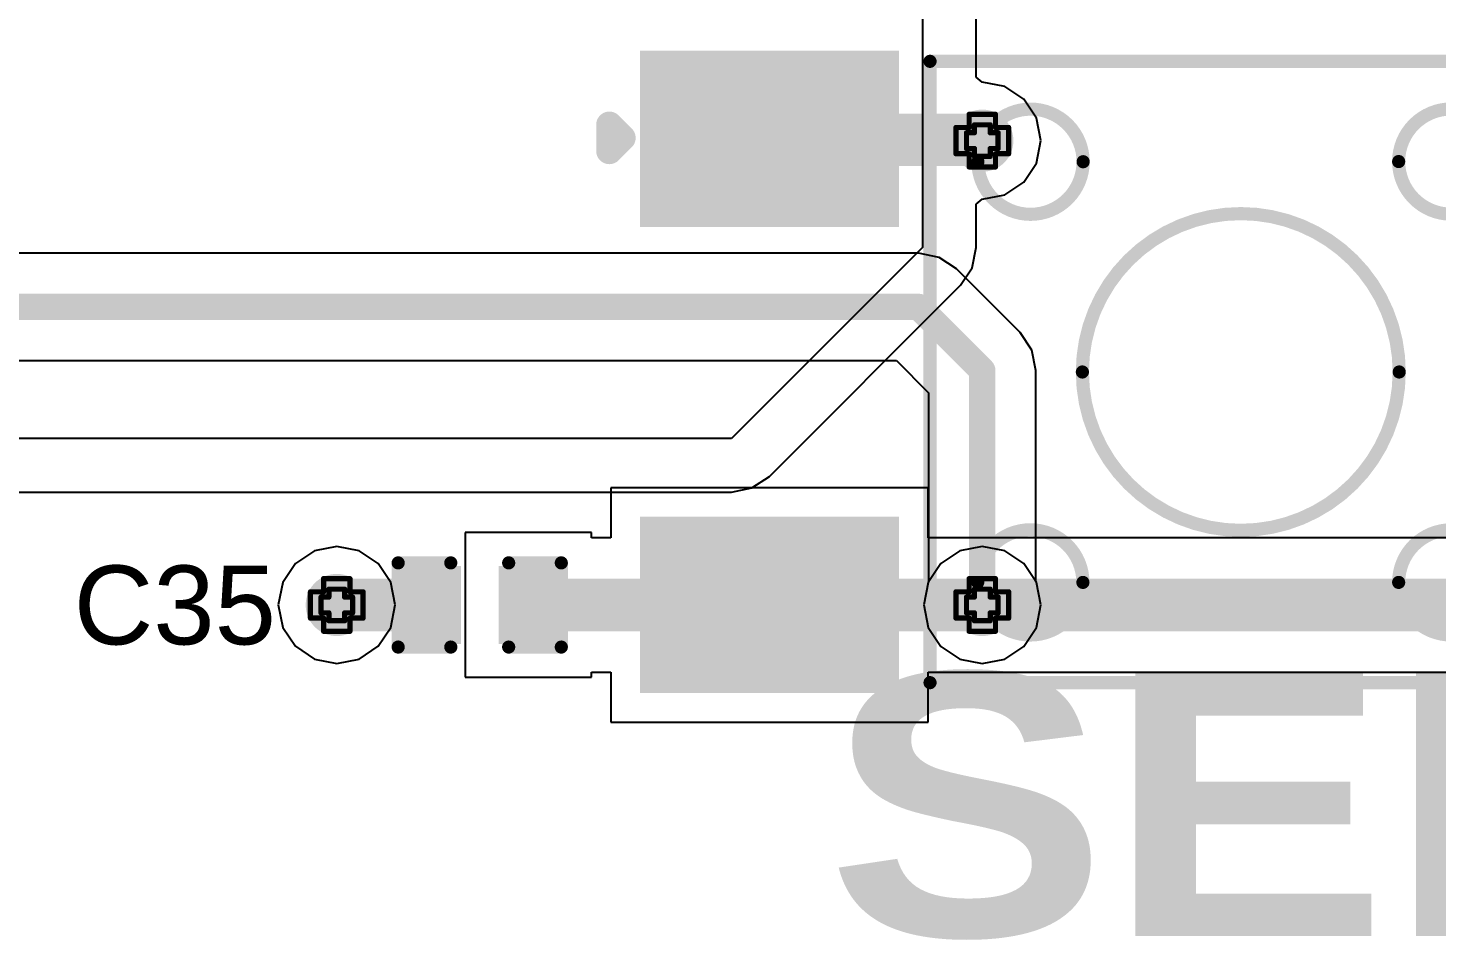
# Model space of a CAD drawing. Header units: inches. Extents: x 0 to 198, y 0 to 199.
# Drawn here: x 5.313 to 5.848, y 0.989 to 1.336 of the extents above; entities that cross this region are included whole.
import ezdxf

# ---------------------------------------------------------------- set-up
doc = ezdxf.new("R2010")
doc.units = ezdxf.units.IN
doc.header["$MEASUREMENT"] = 0
for name, color, linetype in [('Bottom Layer', 5, 'Continuous'), ('Drill Drawing', 1, 'Continuous'), ('Layer 1', 16, 'Continuous'), ('Layer 2', 76, 'Continuous'), ('Top Layer', 1, 'Continuous'), ('Top Overlay', 2, 'Continuous'), ('Top Paste', 8, 'Continuous'), ('Top Solder', 216, 'Continuous'), ('Via Holes', 16, 'Continuous')]:
    doc.layers.add(name, color=color, linetype=linetype)
doc.styles.add('Arial', font='', dxfattribs={"height": 0.2})
doc.styles.add('Arial Black_Bold', font='', dxfattribs={"height": 0.2})
doc.styles.get('Arial').set_extended_font_data('Arial')
doc.styles.get('Arial Black_Bold').set_extended_font_data('Arial Black', bold=True)

# ---------------------------------------------------------------- blocks, each defined once
blk = doc.blocks.new('TS_1002S_12026C_20')
at = {"layer": 'Top Layer'}
for points in [[(-0.2244055, 0.1181116), (-0.1338545, 0.1181116), (-0.1338545, 0.0590566), (-0.2244055, 0.0590566)], [(0.1338545, 0.1181016), (0.2244055, 0.1181016), (0.2244055, 0.0590466), (0.1338545, 0.0590466)], [(-0.2244055, -0.0590584), (-0.1338545, -0.0590584), (-0.1338545, -0.1181134), (-0.2244055, -0.1181134)], [(0.1338545, -0.0590584), (0.2244055, -0.0590584), (0.2244055, -0.1181134), (0.1338545, -0.1181134)]]:
    blk.add_hatch(color=1, dxfattribs=at).paths.add_polyline_path(points)
at = {"layer": 'Top Paste'}
for points in [[(-0.2244055, 0.1181116), (-0.1338545, 0.1181116), (-0.1338545, 0.0590566), (-0.2244055, 0.0590566)], [(0.1338545, 0.1181016), (0.2244055, 0.1181016), (0.2244055, 0.0590466), (0.1338545, 0.0590466)], [(-0.2244055, -0.0590584), (-0.1338545, -0.0590584), (-0.1338545, -0.1181134), (-0.2244055, -0.1181134)], [(0.1338545, -0.0590584), (0.2244055, -0.0590584), (0.2244055, -0.1181134), (0.1338545, -0.1181134)]]:
    blk.add_hatch(color=8, dxfattribs=at).paths.add_polyline_path(points)
at = {"layer": 'Top Solder'}
for points in [[(-0.2284055, 0.1221116), (-0.1298545, 0.1221116), (-0.1298545, 0.0550566), (-0.2284055, 0.0550566)], [(0.1298545, 0.1221016), (0.2284055, 0.1221016), (0.2284055, 0.0550466), (0.1298545, 0.0550466)], [(-0.2284055, -0.0550584), (-0.1298545, -0.0550584), (-0.1298545, -0.1221134), (-0.2284055, -0.1221134)], [(0.1298545, -0.0550584), (0.2284055, -0.0550584), (0.2284055, -0.1221134), (0.1298545, -0.1221134)]]:
    blk.add_hatch(color=216, dxfattribs=at).paths.add_polyline_path(points)
at = {"layer": 'Top Overlay'}
for points in [[(-0.11811, -0.1181159, 0.005, 0.005, 0), (-0.11811, 0.1181041, 0.005, 0.005, 0)], [(-0.11811, 0.1181041, 0.005, 0.005, 0), (0.11811, 0.1181041, 0.005, 0.005, 0)], [(0.11811, -0.1181159, 0.005, 0.005, 0), (0.11811, 0.1181041, 0.005, 0.005, 0)], [(-0.24, 0.0840001, 0.01, 0.01, 0), (-0.24, 0.0940001, 0.01, 0.01, 0)], [(-0.24, 0.0940001, 0.01, 0.01, 0), (-0.235, 0.0890001, 0.01, 0.01, 0)], [(-0.24, 0.0840001, 0.01, 0.01, 0), (-0.235, 0.0890001, 0.01, 0.01, 0)], [(-0.11811, -0.1181159, 0.005, 0.005, 0), (0.11811, -0.1181159, 0.005, 0.005, 0)]]:
    blk.add_lwpolyline(points, format="xyseb", dxfattribs=at)
for points in [[(-0.11936, 0.1181041, 0.0025, 0.0025, 1), (-0.11686, 0.1181041, 0.0025, 0.0025, 1)], [(-0.11936, 0.1181041, 0.0025, 0.0025, 1), (-0.11686, 0.1181041, 0.0025, 0.0025, 1)], [(0.11686, 0.1181041, 0.0025, 0.0025, 1), (0.11936, 0.1181041, 0.0025, 0.0025, 1)], [(0.11686, 0.1181041, 0.0025, 0.0025, 1), (0.11936, 0.1181041, 0.0025, 0.0025, 1)], [(-0.05992, 0.079935, 0.005, 0.005, 1), (-0.09992, 0.079935, 0.005, 0.005, 1)], [(0.0999999, 0.079995, 0.005, 0.005, 1), (0.0599999, 0.079995, 0.005, 0.005, 1)], [(-0.2425, 0.0940001, 0.005, 0.005, 1), (-0.2375, 0.0940001, 0.005, 0.005, 1)], [(-0.2425, 0.0940001, 0.005, 0.005, 1), (-0.2375, 0.0940001, 0.005, 0.005, 1)], [(-0.2375, 0.0890001, 0.005, 0.005, 1), (-0.2325, 0.0890001, 0.005, 0.005, 1)], [(-0.2375, 0.0890001, 0.005, 0.005, 1), (-0.2325, 0.0890001, 0.005, 0.005, 1)], [(-0.2425, 0.0840001, 0.005, 0.005, 1), (-0.2375, 0.0840001, 0.005, 0.005, 1)], [(-0.2425, 0.0840001, 0.005, 0.005, 1), (-0.2375, 0.0840001, 0.005, 0.005, 1)], [(-0.10117, 0.079935, 0.0025, 0.0025, 1), (-0.09867, 0.079935, 0.0025, 0.0025, 1)], [(-0.06117, 0.079935, 0.0025, 0.0025, 1), (-0.05867, 0.079935, 0.0025, 0.0025, 1)], [(0.0587499, 0.079995, 0.0025, 0.0025, 1), (0.0612499, 0.079995, 0.0025, 0.0025, 1)], [(0.0987499, 0.079995, 0.0025, 0.0025, 1), (0.1012499, 0.079995, 0.0025, 0.0025, 1)], [(0.06021, -4.9e-06, 0.005, 0.005, 1), (-0.06021, -4.9e-06, 0.005, 0.005, 1)], [(-0.06146, -4.9e-06, 0.0025, 0.0025, 1), (-0.05896, -4.9e-06, 0.0025, 0.0025, 1)], [(0.05896, -4.9e-06, 0.0025, 0.0025, 1), (0.06146, -4.9e-06, 0.0025, 0.0025, 1)], [(-0.06, -0.080005, 0.005, 0.005, 1), (-0.1, -0.080005, 0.005, 0.005, 1)], [(0.1, -0.080005, 0.005, 0.005, 1), (0.06, -0.080005, 0.005, 0.005, 1)], [(-0.10125, -0.080005, 0.0025, 0.0025, 1), (-0.09875, -0.080005, 0.0025, 0.0025, 1)], [(-0.06125, -0.080005, 0.0025, 0.0025, 1), (-0.05875, -0.080005, 0.0025, 0.0025, 1)], [(0.05875, -0.080005, 0.0025, 0.0025, 1), (0.06125, -0.080005, 0.0025, 0.0025, 1)], [(0.09875, -0.080005, 0.0025, 0.0025, 1), (0.10125, -0.080005, 0.0025, 0.0025, 1)], [(-0.11936, -0.1181159, 0.0025, 0.0025, 1), (-0.11686, -0.1181159, 0.0025, 0.0025, 1)], [(-0.11936, -0.1181159, 0.0025, 0.0025, 1), (-0.11686, -0.1181159, 0.0025, 0.0025, 1)], [(0.11686, -0.1181159, 0.0025, 0.0025, 1), (0.11936, -0.1181159, 0.0025, 0.0025, 1)], [(0.11686, -0.1181159, 0.0025, 0.0025, 1), (0.11936, -0.1181159, 0.0025, 0.0025, 1)]]:
    blk.add_lwpolyline(points, format="xyseb", close=True, dxfattribs=at)
blk = doc.blocks.new('C___0402_342')
at = {"layer": 'Top Layer'}
for points in [[(-0.0274994, -0.0125009), (-0.0274994, 0.0124991), (-0.009499399999999998, 0.0124991), (-0.009499400000000002, -0.0125009)], [(0.009500599999999998, -0.0125009), (0.009500600000000001, 0.0124991), (0.0275006, 0.0124991), (0.0275006, -0.0125009)]]:
    blk.add_hatch(color=1, dxfattribs=at).paths.add_polyline_path(points)
at = {"layer": 'Top Paste'}
for points in [[(-0.0274994, -0.0125009), (-0.0274994, 0.0124991), (-0.009499399999999998, 0.0124991), (-0.009499400000000002, -0.0125009)], [(0.009500599999999998, -0.0125009), (0.009500600000000001, 0.0124991), (0.0275006, 0.0124991), (0.0275006, -0.0125009)]]:
    blk.add_hatch(color=8, dxfattribs=at).paths.add_polyline_path(points)
at = {"layer": 'Top Solder'}
for points in [[(-0.0298616, -0.0148631), (-0.0298616, 0.0148613), (-0.007137199999999999, 0.0148613), (-0.007137200000000002, -0.0148631)], [(0.007138399999999999, -0.0148631), (0.007138400000000001, 0.0148613), (0.0298628, 0.0148613), (0.0298628, -0.0148631)]]:
    blk.add_hatch(color=216, dxfattribs=at).paths.add_polyline_path(points)
at = {"layer": 'Top Overlay'}
for points in [[(-0.0309994, 0.0159991, 0.005, 0.005, 0), (-0.0109994, 0.0160011, 0.005, 0.005, 0)], [(-0.0309994, -0.0160009, 0.005, 0.005, 0), (-0.0309994, 0.0159991, 0.005, 0.005, 0)], [(0.0110006, 0.0159991, 0.005, 0.005, 0), (0.0310006, 0.0159991, 0.005, 0.005, 0)], [(0.0310006, -0.0160009, 0.005, 0.005, 0), (0.0310006, 0.0159991, 0.005, 0.005, 0)], [(-0.0309994, -0.0160009, 0.005, 0.005, 0), (-0.0109994, -0.0160009, 0.005, 0.005, 0)], [(0.0110006, -0.0160009, 0.005, 0.005, 0), (0.0310006, -0.0160009, 0.005, 0.005, 0)]]:
    blk.add_lwpolyline(points, format="xyseb", dxfattribs=at)
for points in [[(-0.0322494, 0.0159991, 0.0025, 0.0025, 1), (-0.0297494, 0.0159991, 0.0025, 0.0025, 1)], [(-0.0322494, 0.0159991, 0.0025, 0.0025, 1), (-0.0297494, 0.0159991, 0.0025, 0.0025, 1)], [(-0.0122494, 0.0160011, 0.0025, 0.0025, 1), (-0.0097494, 0.0160011, 0.0025, 0.0025, 1)], [(0.0097506, 0.0159991, 0.0025, 0.0025, 1), (0.0122506, 0.0159991, 0.0025, 0.0025, 1)], [(0.0297506, 0.0159991, 0.0025, 0.0025, 1), (0.0322506, 0.0159991, 0.0025, 0.0025, 1)], [(0.0297506, 0.0159991, 0.0025, 0.0025, 1), (0.0322506, 0.0159991, 0.0025, 0.0025, 1)], [(-0.0322494, -0.0160009, 0.0025, 0.0025, 1), (-0.0297494, -0.0160009, 0.0025, 0.0025, 1)], [(-0.0322494, -0.0160009, 0.0025, 0.0025, 1), (-0.0297494, -0.0160009, 0.0025, 0.0025, 1)], [(-0.0122494, -0.0160009, 0.0025, 0.0025, 1), (-0.0097494, -0.0160009, 0.0025, 0.0025, 1)], [(0.0097506, -0.0160009, 0.0025, 0.0025, 1), (0.0122506, -0.0160009, 0.0025, 0.0025, 1)], [(0.0297506, -0.0160009, 0.0025, 0.0025, 1), (0.0322506, -0.0160009, 0.0025, 0.0025, 1)], [(0.0297506, -0.0160009, 0.0025, 0.0025, 1), (0.0322506, -0.0160009, 0.0025, 0.0025, 1)]]:
    blk.add_lwpolyline(points, format="xyseb", close=True, dxfattribs=at)

msp = doc.modelspace()

# ---------------------------------------------------------------- hatches: boundary and pattern name
at = {"layer": 'Bottom Layer'}
h = msp.add_hatch(color=5, dxfattribs=at)
edge = h.paths.add_edge_path()
edge.add_arc((5.6753596, 1.2932137), 0.011811, 0, 360)
h = msp.add_hatch(color=5, dxfattribs=at)
edge = h.paths.add_edge_path()
edge.add_arc((5.43, 1.1166788), 0.011811, 0, 360)
h = msp.add_hatch(color=5, dxfattribs=at)
edge = h.paths.add_edge_path()
edge.add_arc((5.6753596, 1.1166779), 0.011811, 0, 360)
at = {"layer": 'Layer 1'}
h = msp.add_hatch(color=16, dxfattribs=at)
edge = h.paths.add_edge_path()
edge.add_arc((5.6753596, 1.2932137), 0.011811, 0, 360)
h = msp.add_hatch(color=16, dxfattribs=at)
edge = h.paths.add_edge_path()
edge.add_arc((5.43, 1.1166788), 0.011811, 0, 360)
h = msp.add_hatch(color=16, dxfattribs=at)
edge = h.paths.add_edge_path()
edge.add_arc((5.6753596, 1.1166779), 0.011811, 0, 360)
at = {"layer": 'Layer 2'}
h = msp.add_hatch(color=76, dxfattribs=at)
edge = h.paths.add_edge_path()
edge.add_arc((5.6753596, 1.2932137), 0.011811, 0, 360)
h = msp.add_hatch(color=76, dxfattribs=at)
edge = h.paths.add_edge_path()
edge.add_arc((5.43, 1.1166788), 0.011811, 0, 360)
h = msp.add_hatch(color=76, dxfattribs=at)
edge = h.paths.add_edge_path()
edge.add_arc((5.6753596, 1.1166779), 0.011811, 0, 360)
at = {"layer": 'Top Layer'}
h = msp.add_hatch(color=1, dxfattribs=at)
edge = h.paths.add_edge_path()
edge.add_arc((5.6753596, 1.2932137), 0.011811, 0, 360)
h = msp.add_hatch(color=1, dxfattribs=at)
edge = h.paths.add_edge_path()
edge.add_arc((5.43, 1.1166788), 0.011811, 0, 360)
h = msp.add_hatch(color=1, dxfattribs=at)
edge = h.paths.add_edge_path()
edge.add_arc((5.6753596, 1.1166779), 0.011811, 0, 360)
at = {"layer": 'Via Holes'}
h = msp.add_hatch(color=7, dxfattribs=at)
edge = h.paths.add_edge_path()
edge.add_arc((5.6753596, 1.2932137), 0.0059055, 0, 360)
h = msp.add_hatch(color=7, dxfattribs=at)
edge = h.paths.add_edge_path()
edge.add_arc((5.43, 1.1166788), 0.0059055, 0, 360)
h = msp.add_hatch(color=7, dxfattribs=at)
edge = h.paths.add_edge_path()
edge.add_arc((5.6753596, 1.1166779), 0.0059055, 0, 360)

# ---------------------------------------------------------------- linework, layer by layer
at = {"layer": 'Bottom Layer'}
for p, q in [((5.6511639, 1.2503918), (4.1534466, 1.2503918)), ((5.6589675, 1.2488396), (5.6511639, 1.2503918)), ((5.6655831, 1.2444192), (5.6589675, 1.2488396)), ((5.6897788, 1.2202235), (5.6655831, 1.2444192)), ((5.6941992, 1.2136079), (5.6897788, 1.2202235)), ((5.6957514, 1.2058043), (5.6941992, 1.2136079)), ((4.4401034, 1.2096082), (5.6427173, 1.2096082)), ((5.6427173, 1.2096082), (5.6549678, 1.1973577)), ((5.6957514, 1.1254181), (5.6957514, 1.2058043)), ((5.6549678, 1.1973577), (5.6549678, 1.1254181)), ((5.6548141, 1.1251881), (5.6531213, 1.1166779)), ((5.6549678, 1.1254181), (5.6548141, 1.1251881)), ((5.6959051, 1.1251881), (5.6957514, 1.1254181)), ((5.6975979, 1.1166779), (5.6959051, 1.1251881)), ((5.6531213, 1.1166779), (5.6548141, 1.1081677)), ((5.6959051, 1.1081677), (5.6975979, 1.1166779)), ((5.6548141, 1.1081677), (5.6596347, 1.100953)), ((5.6910845, 1.100953), (5.6959051, 1.1081677)), ((5.6596347, 1.100953), (5.6668494, 1.0961324)), ((5.6838698, 1.0961324), (5.6910845, 1.100953)), ((5.6668494, 1.0961324), (5.6753596, 1.0944396)), ((5.6753596, 1.0944396), (5.6838698, 1.0961324))]:
    msp.add_line(p, q, dxfattribs=at)
for points in [[(4.1450001, 1.23, 0.01, 0.01, 0), (5.6511639, 1.23, 0.01, 0.01, 0)], [(5.6511639, 1.23, 0.01, 0.01, 0), (5.6753596, 1.2058043, 0.01, 0.01, 0)], [(5.6753596, 1.1166779, 0.01, 0.01, 0), (5.6753596, 1.2058043, 0.01, 0.01, 0)]]:
    msp.add_lwpolyline(points, format="xyseb", dxfattribs=at)
for points in [[(5.6486639, 1.23, 0.005, 0.005, 1), (5.6536639, 1.23, 0.005, 0.005, 1)], [(5.6486639, 1.23, 0.005, 0.005, 1), (5.6536639, 1.23, 0.005, 0.005, 1)], [(5.6728596, 1.2058043, 0.005, 0.005, 1), (5.6778596, 1.2058043, 0.005, 0.005, 1)], [(5.6728596, 1.2058043, 0.005, 0.005, 1), (5.6778596, 1.2058043, 0.005, 0.005, 1)], [(5.6728596, 1.1166779, 0.005, 0.005, 1), (5.6778596, 1.1166779, 0.005, 0.005, 1)]]:
    msp.add_lwpolyline(points, format="xyseb", close=True, dxfattribs=at)
at = {"layer": 'Drill Drawing'}
for points in [[(5.6703596, 1.2982137, 0.002, 0.002, 0), (5.6703596, 1.3032137, 0.002, 0.002, 0)], [(5.6703596, 1.3032137, 0.002, 0.002, 0), (5.6803596, 1.3032137, 0.002, 0.002, 0)], [(5.6803596, 1.2982137, 0.002, 0.002, 0), (5.6803596, 1.3032137, 0.002, 0.002, 0)], [(5.6653596, 1.2882137, 0.002, 0.002, 0), (5.6653596, 1.2982137, 0.002, 0.002, 0)], [(5.6653596, 1.2982137, 0.002, 0.002, 0), (5.6703596, 1.2982137, 0.002, 0.002, 0)], [(5.6693596, 1.2902137, 0.002, 0.002, 0), (5.6693596, 1.2962137, 0.002, 0.002, 0)], [(5.6693596, 1.2962137, 0.002, 0.002, 0), (5.6723596, 1.2962137, 0.002, 0.002, 0)], [(5.6723596, 1.2962137, 0.002, 0.002, 0), (5.6723596, 1.2992137, 0.002, 0.002, 0)], [(5.6723596, 1.2992137, 0.002, 0.002, 0), (5.6783596, 1.2992137, 0.002, 0.002, 0)], [(5.6783596, 1.2962137, 0.002, 0.002, 0), (5.6783596, 1.2992137, 0.002, 0.002, 0)], [(5.6783596, 1.2962137, 0.002, 0.002, 0), (5.6813596, 1.2962137, 0.002, 0.002, 0)], [(5.6803596, 1.2982137, 0.002, 0.002, 0), (5.6853596, 1.2982137, 0.002, 0.002, 0)], [(5.6813596, 1.2902137, 0.002, 0.002, 0), (5.6813596, 1.2962137, 0.002, 0.002, 0)], [(5.6853596, 1.2882137, 0.002, 0.002, 0), (5.6853596, 1.2982137, 0.002, 0.002, 0)], [(5.6693596, 1.2902137, 0.002, 0.002, 0), (5.6723596, 1.2902137, 0.002, 0.002, 0)], [(5.6723596, 1.2872137, 0.002, 0.002, 0), (5.6723596, 1.2902137, 0.002, 0.002, 0)], [(5.6783596, 1.2902137, 0.002, 0.002, 0), (5.6813596, 1.2902137, 0.002, 0.002, 0)], [(5.6783596, 1.2872137, 0.002, 0.002, 0), (5.6783596, 1.2902137, 0.002, 0.002, 0)], [(5.6653596, 1.2882137, 0.002, 0.002, 0), (5.6703596, 1.2882137, 0.002, 0.002, 0)], [(5.6703596, 1.2832137, 0.002, 0.002, 0), (5.6703596, 1.2882137, 0.002, 0.002, 0)], [(5.6723596, 1.2872137, 0.002, 0.002, 0), (5.6783596, 1.2872137, 0.002, 0.002, 0)], [(5.6803596, 1.2882137, 0.002, 0.002, 0), (5.6853596, 1.2882137, 0.002, 0.002, 0)], [(5.6803596, 1.2832137, 0.002, 0.002, 0), (5.6803596, 1.2882137, 0.002, 0.002, 0)], [(5.6703596, 1.2832137, 0.002, 0.002, 0), (5.6803596, 1.2832137, 0.002, 0.002, 0)], [(5.425, 1.1216788, 0.002, 0.002, 0), (5.425, 1.1266788, 0.002, 0.002, 0)], [(5.425, 1.1266788, 0.002, 0.002, 0), (5.435, 1.1266788, 0.002, 0.002, 0)], [(5.435, 1.1216788, 0.002, 0.002, 0), (5.435, 1.1266788, 0.002, 0.002, 0)], [(5.6703596, 1.1216779, 0.002, 0.002, 0), (5.6703596, 1.1266779, 0.002, 0.002, 0)], [(5.6703596, 1.1266779, 0.002, 0.002, 0), (5.6803596, 1.1266779, 0.002, 0.002, 0)], [(5.6803596, 1.1216779, 0.002, 0.002, 0), (5.6803596, 1.1266779, 0.002, 0.002, 0)], [(5.42, 1.1116788, 0.002, 0.002, 0), (5.42, 1.1216788, 0.002, 0.002, 0)], [(5.42, 1.1216788, 0.002, 0.002, 0), (5.425, 1.1216788, 0.002, 0.002, 0)], [(5.424, 1.1136788, 0.002, 0.002, 0), (5.424, 1.1196788, 0.002, 0.002, 0)], [(5.424, 1.1196788, 0.002, 0.002, 0), (5.427, 1.1196788, 0.002, 0.002, 0)], [(5.427, 1.1196788, 0.002, 0.002, 0), (5.427, 1.1226788, 0.002, 0.002, 0)], [(5.427, 1.1226788, 0.002, 0.002, 0), (5.433, 1.1226788, 0.002, 0.002, 0)], [(5.433, 1.1196788, 0.002, 0.002, 0), (5.433, 1.1226788, 0.002, 0.002, 0)], [(5.433, 1.1196788, 0.002, 0.002, 0), (5.436, 1.1196788, 0.002, 0.002, 0)], [(5.435, 1.1216788, 0.002, 0.002, 0), (5.44, 1.1216788, 0.002, 0.002, 0)], [(5.436, 1.1136788, 0.002, 0.002, 0), (5.436, 1.1196788, 0.002, 0.002, 0)], [(5.44, 1.1116788, 0.002, 0.002, 0), (5.44, 1.1216788, 0.002, 0.002, 0)], [(5.6653596, 1.1116779, 0.002, 0.002, 0), (5.6653596, 1.1216779, 0.002, 0.002, 0)], [(5.6653596, 1.1216779, 0.002, 0.002, 0), (5.6703596, 1.1216779, 0.002, 0.002, 0)], [(5.6693596, 1.1136779, 0.002, 0.002, 0), (5.6693596, 1.1196779, 0.002, 0.002, 0)], [(5.6693596, 1.1196779, 0.002, 0.002, 0), (5.6723596, 1.1196779, 0.002, 0.002, 0)], [(5.6723596, 1.1196779, 0.002, 0.002, 0), (5.6723596, 1.1226779, 0.002, 0.002, 0)], [(5.6723596, 1.1226779, 0.002, 0.002, 0), (5.6783596, 1.1226779, 0.002, 0.002, 0)], [(5.6783596, 1.1196779, 0.002, 0.002, 0), (5.6783596, 1.1226779, 0.002, 0.002, 0)], [(5.6783596, 1.1196779, 0.002, 0.002, 0), (5.6813596, 1.1196779, 0.002, 0.002, 0)], [(5.6803596, 1.1216779, 0.002, 0.002, 0), (5.6853596, 1.1216779, 0.002, 0.002, 0)], [(5.6813596, 1.1136779, 0.002, 0.002, 0), (5.6813596, 1.1196779, 0.002, 0.002, 0)], [(5.6853596, 1.1116779, 0.002, 0.002, 0), (5.6853596, 1.1216779, 0.002, 0.002, 0)], [(5.424, 1.1136788, 0.002, 0.002, 0), (5.427, 1.1136788, 0.002, 0.002, 0)], [(5.427, 1.1106788, 0.002, 0.002, 0), (5.427, 1.1136788, 0.002, 0.002, 0)], [(5.433, 1.1136788, 0.002, 0.002, 0), (5.436, 1.1136788, 0.002, 0.002, 0)], [(5.433, 1.1106788, 0.002, 0.002, 0), (5.433, 1.1136788, 0.002, 0.002, 0)], [(5.6693596, 1.1136779, 0.002, 0.002, 0), (5.6723596, 1.1136779, 0.002, 0.002, 0)], [(5.6723596, 1.1106779, 0.002, 0.002, 0), (5.6723596, 1.1136779, 0.002, 0.002, 0)], [(5.6783596, 1.1136779, 0.002, 0.002, 0), (5.6813596, 1.1136779, 0.002, 0.002, 0)], [(5.6783596, 1.1106779, 0.002, 0.002, 0), (5.6783596, 1.1136779, 0.002, 0.002, 0)], [(5.42, 1.1116788, 0.002, 0.002, 0), (5.425, 1.1116788, 0.002, 0.002, 0)], [(5.425, 1.1066788, 0.002, 0.002, 0), (5.425, 1.1116788, 0.002, 0.002, 0)], [(5.427, 1.1106788, 0.002, 0.002, 0), (5.433, 1.1106788, 0.002, 0.002, 0)], [(5.435, 1.1116788, 0.002, 0.002, 0), (5.44, 1.1116788, 0.002, 0.002, 0)], [(5.435, 1.1066788, 0.002, 0.002, 0), (5.435, 1.1116788, 0.002, 0.002, 0)], [(5.6653596, 1.1116779, 0.002, 0.002, 0), (5.6703596, 1.1116779, 0.002, 0.002, 0)], [(5.6703596, 1.1066779, 0.002, 0.002, 0), (5.6703596, 1.1116779, 0.002, 0.002, 0)], [(5.6723596, 1.1106779, 0.002, 0.002, 0), (5.6783596, 1.1106779, 0.002, 0.002, 0)], [(5.6803596, 1.1116779, 0.002, 0.002, 0), (5.6853596, 1.1116779, 0.002, 0.002, 0)], [(5.6803596, 1.1066779, 0.002, 0.002, 0), (5.6803596, 1.1116779, 0.002, 0.002, 0)], [(5.425, 1.1066788, 0.002, 0.002, 0), (5.435, 1.1066788, 0.002, 0.002, 0)], [(5.6703596, 1.1066779, 0.002, 0.002, 0), (5.6803596, 1.1066779, 0.002, 0.002, 0)]]:
    msp.add_lwpolyline(points, format="xyseb", dxfattribs=at)
for points in [[(5.6698596, 1.3032137, 0.001, 0.001, 1), (5.6708596, 1.3032137, 0.001, 0.001, 1)], [(5.6698596, 1.3032137, 0.001, 0.001, 1), (5.6708596, 1.3032137, 0.001, 0.001, 1)], [(5.6798596, 1.3032137, 0.001, 0.001, 1), (5.6808596, 1.3032137, 0.001, 0.001, 1)], [(5.6798596, 1.3032137, 0.001, 0.001, 1), (5.6808596, 1.3032137, 0.001, 0.001, 1)], [(5.6648596, 1.2982137, 0.001, 0.001, 1), (5.6658596, 1.2982137, 0.001, 0.001, 1)], [(5.6648596, 1.2982137, 0.001, 0.001, 1), (5.6658596, 1.2982137, 0.001, 0.001, 1)], [(5.6688596, 1.2962137, 0.001, 0.001, 1), (5.6698596, 1.2962137, 0.001, 0.001, 1)], [(5.6688596, 1.2962137, 0.001, 0.001, 1), (5.6698596, 1.2962137, 0.001, 0.001, 1)], [(5.6698596, 1.2982137, 0.001, 0.001, 1), (5.6708596, 1.2982137, 0.001, 0.001, 1)], [(5.6698596, 1.2982137, 0.001, 0.001, 1), (5.6708596, 1.2982137, 0.001, 0.001, 1)], [(5.6718596, 1.2992137, 0.001, 0.001, 1), (5.6728596, 1.2992137, 0.001, 0.001, 1)], [(5.6718596, 1.2992137, 0.001, 0.001, 1), (5.6728596, 1.2992137, 0.001, 0.001, 1)], [(5.6718596, 1.2962137, 0.001, 0.001, 1), (5.6728596, 1.2962137, 0.001, 0.001, 1)], [(5.6718596, 1.2962137, 0.001, 0.001, 1), (5.6728596, 1.2962137, 0.001, 0.001, 1)], [(5.6778596, 1.2992137, 0.001, 0.001, 1), (5.6788596, 1.2992137, 0.001, 0.001, 1)], [(5.6778596, 1.2992137, 0.001, 0.001, 1), (5.6788596, 1.2992137, 0.001, 0.001, 1)], [(5.6778596, 1.2962137, 0.001, 0.001, 1), (5.6788596, 1.2962137, 0.001, 0.001, 1)], [(5.6778596, 1.2962137, 0.001, 0.001, 1), (5.6788596, 1.2962137, 0.001, 0.001, 1)], [(5.6798596, 1.2982137, 0.001, 0.001, 1), (5.6808596, 1.2982137, 0.001, 0.001, 1)], [(5.6798596, 1.2982137, 0.001, 0.001, 1), (5.6808596, 1.2982137, 0.001, 0.001, 1)], [(5.6808596, 1.2962137, 0.001, 0.001, 1), (5.6818596, 1.2962137, 0.001, 0.001, 1)], [(5.6808596, 1.2962137, 0.001, 0.001, 1), (5.6818596, 1.2962137, 0.001, 0.001, 1)], [(5.6848596, 1.2982137, 0.001, 0.001, 1), (5.6858596, 1.2982137, 0.001, 0.001, 1)], [(5.6848596, 1.2982137, 0.001, 0.001, 1), (5.6858596, 1.2982137, 0.001, 0.001, 1)], [(5.6688596, 1.2902137, 0.001, 0.001, 1), (5.6698596, 1.2902137, 0.001, 0.001, 1)], [(5.6688596, 1.2902137, 0.001, 0.001, 1), (5.6698596, 1.2902137, 0.001, 0.001, 1)], [(5.6718596, 1.2902137, 0.001, 0.001, 1), (5.6728596, 1.2902137, 0.001, 0.001, 1)], [(5.6718596, 1.2902137, 0.001, 0.001, 1), (5.6728596, 1.2902137, 0.001, 0.001, 1)], [(5.6778596, 1.2902137, 0.001, 0.001, 1), (5.6788596, 1.2902137, 0.001, 0.001, 1)], [(5.6778596, 1.2902137, 0.001, 0.001, 1), (5.6788596, 1.2902137, 0.001, 0.001, 1)], [(5.6808596, 1.2902137, 0.001, 0.001, 1), (5.6818596, 1.2902137, 0.001, 0.001, 1)], [(5.6808596, 1.2902137, 0.001, 0.001, 1), (5.6818596, 1.2902137, 0.001, 0.001, 1)], [(5.6648596, 1.2882137, 0.001, 0.001, 1), (5.6658596, 1.2882137, 0.001, 0.001, 1)], [(5.6648596, 1.2882137, 0.001, 0.001, 1), (5.6658596, 1.2882137, 0.001, 0.001, 1)], [(5.6698596, 1.2882137, 0.001, 0.001, 1), (5.6708596, 1.2882137, 0.001, 0.001, 1)], [(5.6698596, 1.2882137, 0.001, 0.001, 1), (5.6708596, 1.2882137, 0.001, 0.001, 1)], [(5.6718596, 1.2872137, 0.001, 0.001, 1), (5.6728596, 1.2872137, 0.001, 0.001, 1)], [(5.6718596, 1.2872137, 0.001, 0.001, 1), (5.6728596, 1.2872137, 0.001, 0.001, 1)], [(5.6778596, 1.2872137, 0.001, 0.001, 1), (5.6788596, 1.2872137, 0.001, 0.001, 1)], [(5.6778596, 1.2872137, 0.001, 0.001, 1), (5.6788596, 1.2872137, 0.001, 0.001, 1)], [(5.6798596, 1.2882137, 0.001, 0.001, 1), (5.6808596, 1.2882137, 0.001, 0.001, 1)], [(5.6798596, 1.2882137, 0.001, 0.001, 1), (5.6808596, 1.2882137, 0.001, 0.001, 1)], [(5.6848596, 1.2882137, 0.001, 0.001, 1), (5.6858596, 1.2882137, 0.001, 0.001, 1)], [(5.6848596, 1.2882137, 0.001, 0.001, 1), (5.6858596, 1.2882137, 0.001, 0.001, 1)], [(5.6698596, 1.2832137, 0.001, 0.001, 1), (5.6708596, 1.2832137, 0.001, 0.001, 1)], [(5.6698596, 1.2832137, 0.001, 0.001, 1), (5.6708596, 1.2832137, 0.001, 0.001, 1)], [(5.6798596, 1.2832137, 0.001, 0.001, 1), (5.6808596, 1.2832137, 0.001, 0.001, 1)], [(5.6798596, 1.2832137, 0.001, 0.001, 1), (5.6808596, 1.2832137, 0.001, 0.001, 1)], [(5.4245, 1.1266788, 0.001, 0.001, 1), (5.4255, 1.1266788, 0.001, 0.001, 1)], [(5.4245, 1.1266788, 0.001, 0.001, 1), (5.4255, 1.1266788, 0.001, 0.001, 1)], [(5.4345, 1.1266788, 0.001, 0.001, 1), (5.4355, 1.1266788, 0.001, 0.001, 1)], [(5.4345, 1.1266788, 0.001, 0.001, 1), (5.4355, 1.1266788, 0.001, 0.001, 1)], [(5.6698596, 1.1266779, 0.001, 0.001, 1), (5.6708596, 1.1266779, 0.001, 0.001, 1)], [(5.6698596, 1.1266779, 0.001, 0.001, 1), (5.6708596, 1.1266779, 0.001, 0.001, 1)], [(5.6798596, 1.1266779, 0.001, 0.001, 1), (5.6808596, 1.1266779, 0.001, 0.001, 1)], [(5.6798596, 1.1266779, 0.001, 0.001, 1), (5.6808596, 1.1266779, 0.001, 0.001, 1)], [(5.4195, 1.1216788, 0.001, 0.001, 1), (5.4205, 1.1216788, 0.001, 0.001, 1)], [(5.4195, 1.1216788, 0.001, 0.001, 1), (5.4205, 1.1216788, 0.001, 0.001, 1)], [(5.4235, 1.1196788, 0.001, 0.001, 1), (5.4245, 1.1196788, 0.001, 0.001, 1)], [(5.4235, 1.1196788, 0.001, 0.001, 1), (5.4245, 1.1196788, 0.001, 0.001, 1)], [(5.4245, 1.1216788, 0.001, 0.001, 1), (5.4255, 1.1216788, 0.001, 0.001, 1)], [(5.4245, 1.1216788, 0.001, 0.001, 1), (5.4255, 1.1216788, 0.001, 0.001, 1)], [(5.4265, 1.1226788, 0.001, 0.001, 1), (5.4275, 1.1226788, 0.001, 0.001, 1)], [(5.4265, 1.1226788, 0.001, 0.001, 1), (5.4275, 1.1226788, 0.001, 0.001, 1)], [(5.4265, 1.1196788, 0.001, 0.001, 1), (5.4275, 1.1196788, 0.001, 0.001, 1)], [(5.4265, 1.1196788, 0.001, 0.001, 1), (5.4275, 1.1196788, 0.001, 0.001, 1)], [(5.4325, 1.1226788, 0.001, 0.001, 1), (5.4335, 1.1226788, 0.001, 0.001, 1)], [(5.4325, 1.1226788, 0.001, 0.001, 1), (5.4335, 1.1226788, 0.001, 0.001, 1)], [(5.4325, 1.1196788, 0.001, 0.001, 1), (5.4335, 1.1196788, 0.001, 0.001, 1)], [(5.4325, 1.1196788, 0.001, 0.001, 1), (5.4335, 1.1196788, 0.001, 0.001, 1)], [(5.4345, 1.1216788, 0.001, 0.001, 1), (5.4355, 1.1216788, 0.001, 0.001, 1)], [(5.4345, 1.1216788, 0.001, 0.001, 1), (5.4355, 1.1216788, 0.001, 0.001, 1)], [(5.4355, 1.1196788, 0.001, 0.001, 1), (5.4365, 1.1196788, 0.001, 0.001, 1)], [(5.4355, 1.1196788, 0.001, 0.001, 1), (5.4365, 1.1196788, 0.001, 0.001, 1)], [(5.4395, 1.1216788, 0.001, 0.001, 1), (5.4405, 1.1216788, 0.001, 0.001, 1)], [(5.4395, 1.1216788, 0.001, 0.001, 1), (5.4405, 1.1216788, 0.001, 0.001, 1)], [(5.6648596, 1.1216779, 0.001, 0.001, 1), (5.6658596, 1.1216779, 0.001, 0.001, 1)], [(5.6648596, 1.1216779, 0.001, 0.001, 1), (5.6658596, 1.1216779, 0.001, 0.001, 1)], [(5.6688596, 1.1196779, 0.001, 0.001, 1), (5.6698596, 1.1196779, 0.001, 0.001, 1)], [(5.6688596, 1.1196779, 0.001, 0.001, 1), (5.6698596, 1.1196779, 0.001, 0.001, 1)], [(5.6698596, 1.1216779, 0.001, 0.001, 1), (5.6708596, 1.1216779, 0.001, 0.001, 1)], [(5.6698596, 1.1216779, 0.001, 0.001, 1), (5.6708596, 1.1216779, 0.001, 0.001, 1)], [(5.6718596, 1.1226779, 0.001, 0.001, 1), (5.6728596, 1.1226779, 0.001, 0.001, 1)], [(5.6718596, 1.1226779, 0.001, 0.001, 1), (5.6728596, 1.1226779, 0.001, 0.001, 1)], [(5.6718596, 1.1196779, 0.001, 0.001, 1), (5.6728596, 1.1196779, 0.001, 0.001, 1)], [(5.6718596, 1.1196779, 0.001, 0.001, 1), (5.6728596, 1.1196779, 0.001, 0.001, 1)], [(5.6778596, 1.1226779, 0.001, 0.001, 1), (5.6788596, 1.1226779, 0.001, 0.001, 1)], [(5.6778596, 1.1226779, 0.001, 0.001, 1), (5.6788596, 1.1226779, 0.001, 0.001, 1)], [(5.6778596, 1.1196779, 0.001, 0.001, 1), (5.6788596, 1.1196779, 0.001, 0.001, 1)], [(5.6778596, 1.1196779, 0.001, 0.001, 1), (5.6788596, 1.1196779, 0.001, 0.001, 1)], [(5.6798596, 1.1216779, 0.001, 0.001, 1), (5.6808596, 1.1216779, 0.001, 0.001, 1)], [(5.6798596, 1.1216779, 0.001, 0.001, 1), (5.6808596, 1.1216779, 0.001, 0.001, 1)], [(5.6808596, 1.1196779, 0.001, 0.001, 1), (5.6818596, 1.1196779, 0.001, 0.001, 1)], [(5.6808596, 1.1196779, 0.001, 0.001, 1), (5.6818596, 1.1196779, 0.001, 0.001, 1)], [(5.6848596, 1.1216779, 0.001, 0.001, 1), (5.6858596, 1.1216779, 0.001, 0.001, 1)], [(5.6848596, 1.1216779, 0.001, 0.001, 1), (5.6858596, 1.1216779, 0.001, 0.001, 1)], [(5.4235, 1.1136788, 0.001, 0.001, 1), (5.4245, 1.1136788, 0.001, 0.001, 1)], [(5.4235, 1.1136788, 0.001, 0.001, 1), (5.4245, 1.1136788, 0.001, 0.001, 1)], [(5.4265, 1.1136788, 0.001, 0.001, 1), (5.4275, 1.1136788, 0.001, 0.001, 1)], [(5.4265, 1.1136788, 0.001, 0.001, 1), (5.4275, 1.1136788, 0.001, 0.001, 1)], [(5.4325, 1.1136788, 0.001, 0.001, 1), (5.4335, 1.1136788, 0.001, 0.001, 1)], [(5.4325, 1.1136788, 0.001, 0.001, 1), (5.4335, 1.1136788, 0.001, 0.001, 1)], [(5.4355, 1.1136788, 0.001, 0.001, 1), (5.4365, 1.1136788, 0.001, 0.001, 1)], [(5.4355, 1.1136788, 0.001, 0.001, 1), (5.4365, 1.1136788, 0.001, 0.001, 1)], [(5.6688596, 1.1136779, 0.001, 0.001, 1), (5.6698596, 1.1136779, 0.001, 0.001, 1)], [(5.6688596, 1.1136779, 0.001, 0.001, 1), (5.6698596, 1.1136779, 0.001, 0.001, 1)], [(5.6718596, 1.1136779, 0.001, 0.001, 1), (5.6728596, 1.1136779, 0.001, 0.001, 1)], [(5.6718596, 1.1136779, 0.001, 0.001, 1), (5.6728596, 1.1136779, 0.001, 0.001, 1)], [(5.6778596, 1.1136779, 0.001, 0.001, 1), (5.6788596, 1.1136779, 0.001, 0.001, 1)], [(5.6778596, 1.1136779, 0.001, 0.001, 1), (5.6788596, 1.1136779, 0.001, 0.001, 1)], [(5.6808596, 1.1136779, 0.001, 0.001, 1), (5.6818596, 1.1136779, 0.001, 0.001, 1)], [(5.6808596, 1.1136779, 0.001, 0.001, 1), (5.6818596, 1.1136779, 0.001, 0.001, 1)], [(5.4195, 1.1116788, 0.001, 0.001, 1), (5.4205, 1.1116788, 0.001, 0.001, 1)], [(5.4195, 1.1116788, 0.001, 0.001, 1), (5.4205, 1.1116788, 0.001, 0.001, 1)], [(5.4245, 1.1116788, 0.001, 0.001, 1), (5.4255, 1.1116788, 0.001, 0.001, 1)], [(5.4245, 1.1116788, 0.001, 0.001, 1), (5.4255, 1.1116788, 0.001, 0.001, 1)], [(5.4265, 1.1106788, 0.001, 0.001, 1), (5.4275, 1.1106788, 0.001, 0.001, 1)], [(5.4265, 1.1106788, 0.001, 0.001, 1), (5.4275, 1.1106788, 0.001, 0.001, 1)], [(5.4325, 1.1106788, 0.001, 0.001, 1), (5.4335, 1.1106788, 0.001, 0.001, 1)], [(5.4325, 1.1106788, 0.001, 0.001, 1), (5.4335, 1.1106788, 0.001, 0.001, 1)], [(5.4345, 1.1116788, 0.001, 0.001, 1), (5.4355, 1.1116788, 0.001, 0.001, 1)], [(5.4345, 1.1116788, 0.001, 0.001, 1), (5.4355, 1.1116788, 0.001, 0.001, 1)], [(5.4395, 1.1116788, 0.001, 0.001, 1), (5.4405, 1.1116788, 0.001, 0.001, 1)], [(5.4395, 1.1116788, 0.001, 0.001, 1), (5.4405, 1.1116788, 0.001, 0.001, 1)], [(5.6648596, 1.1116779, 0.001, 0.001, 1), (5.6658596, 1.1116779, 0.001, 0.001, 1)], [(5.6648596, 1.1116779, 0.001, 0.001, 1), (5.6658596, 1.1116779, 0.001, 0.001, 1)], [(5.6698596, 1.1116779, 0.001, 0.001, 1), (5.6708596, 1.1116779, 0.001, 0.001, 1)], [(5.6698596, 1.1116779, 0.001, 0.001, 1), (5.6708596, 1.1116779, 0.001, 0.001, 1)], [(5.6718596, 1.1106779, 0.001, 0.001, 1), (5.6728596, 1.1106779, 0.001, 0.001, 1)], [(5.6718596, 1.1106779, 0.001, 0.001, 1), (5.6728596, 1.1106779, 0.001, 0.001, 1)], [(5.6778596, 1.1106779, 0.001, 0.001, 1), (5.6788596, 1.1106779, 0.001, 0.001, 1)], [(5.6778596, 1.1106779, 0.001, 0.001, 1), (5.6788596, 1.1106779, 0.001, 0.001, 1)], [(5.6798596, 1.1116779, 0.001, 0.001, 1), (5.6808596, 1.1116779, 0.001, 0.001, 1)], [(5.6798596, 1.1116779, 0.001, 0.001, 1), (5.6808596, 1.1116779, 0.001, 0.001, 1)], [(5.6848596, 1.1116779, 0.001, 0.001, 1), (5.6858596, 1.1116779, 0.001, 0.001, 1)], [(5.6848596, 1.1116779, 0.001, 0.001, 1), (5.6858596, 1.1116779, 0.001, 0.001, 1)], [(5.4245, 1.1066788, 0.001, 0.001, 1), (5.4255, 1.1066788, 0.001, 0.001, 1)], [(5.4245, 1.1066788, 0.001, 0.001, 1), (5.4255, 1.1066788, 0.001, 0.001, 1)], [(5.4345, 1.1066788, 0.001, 0.001, 1), (5.4355, 1.1066788, 0.001, 0.001, 1)], [(5.4345, 1.1066788, 0.001, 0.001, 1), (5.4355, 1.1066788, 0.001, 0.001, 1)], [(5.6698596, 1.1066779, 0.001, 0.001, 1), (5.6708596, 1.1066779, 0.001, 0.001, 1)], [(5.6698596, 1.1066779, 0.001, 0.001, 1), (5.6708596, 1.1066779, 0.001, 0.001, 1)], [(5.6798596, 1.1066779, 0.001, 0.001, 1), (5.6808596, 1.1066779, 0.001, 0.001, 1)], [(5.6798596, 1.1066779, 0.001, 0.001, 1), (5.6808596, 1.1066779, 0.001, 0.001, 1)]]:
    msp.add_lwpolyline(points, format="xyseb", close=True, dxfattribs=at)
at = {"layer": 'Layer 1'}
for p, q in [((5.6668494, 1.1372234), (5.6596347, 1.1324028)), ((5.6753596, 1.1389162), (5.6668494, 1.1372234)), ((5.6838698, 1.1372234), (5.6753596, 1.1389162)), ((5.6910845, 1.1324028), (5.6838698, 1.1372234)), ((5.6596347, 1.1324028), (5.6548141, 1.1251881)), ((5.6959051, 1.1251881), (5.6910845, 1.1324028)), ((5.6548141, 1.1251881), (5.6531213, 1.1166779)), ((5.6975979, 1.1166779), (5.6959051, 1.1251881)), ((5.6531213, 1.1166779), (5.6548141, 1.1081677)), ((5.6959051, 1.1081677), (5.6975979, 1.1166779)), ((5.6548141, 1.1081677), (5.6596347, 1.100953)), ((5.6910845, 1.100953), (5.6959051, 1.1081677)), ((5.6596347, 1.100953), (5.6668494, 1.0961324)), ((5.6838698, 1.0961324), (5.6910845, 1.100953)), ((5.6668494, 1.0961324), (5.6753596, 1.0944396)), ((5.6753596, 1.0944396), (5.6838698, 1.0961324))]:
    msp.add_line(p, q, dxfattribs=at)
at = {"layer": 'Layer 2'}
for p, q in [((5.6526313, 3.0689409), (5.6526311, 1.2526311)), ((5.6730229, 1.3173697), (5.6730231, 3.0689408)), ((5.6753597, 1.315452), (5.6730229, 1.3173697)), ((5.6838698, 1.3137592), (5.6753597, 1.315452)), ((5.6910845, 1.3089386), (5.6838698, 1.3137592)), ((5.6959051, 1.3017239), (5.6910845, 1.3089386)), ((5.6975979, 1.2932137), (5.6959051, 1.3017239)), ((5.6959051, 1.2847035), (5.6975979, 1.2932137)), ((5.6910845, 1.2774888), (5.6959051, 1.2847035)), ((5.6838698, 1.2726682), (5.6910845, 1.2774888)), ((5.6730229, 1.2690577), (5.6753597, 1.2709754)), ((5.6730229, 1.2526311), (5.6730229, 1.2690577)), ((5.6753597, 1.2709754), (5.6838698, 1.2726682)), ((5.6526311, 1.2526311), (5.5799998, 1.1799999)), ((5.6714707, 1.2448275), (5.6730229, 1.2526311)), ((5.6670503, 1.2382119), (5.6714707, 1.2448275)), ((5.594419, 1.1655807), (5.6670503, 1.2382119)), ((5.5799998, 1.1799999), (0.4658439, 1.1799999)), ((5.5878034, 1.1611603), (5.594419, 1.1655807)), ((4.1023071, 1.1596081), (5.5799998, 1.1596081)), ((5.5799998, 1.1596081), (5.5878034, 1.1611603)), ((5.4214898, 1.1372243), (5.4142751, 1.1324037)), ((5.43, 1.1389171), (5.4214898, 1.1372243)), ((5.4385102, 1.1372243), (5.43, 1.1389171)), ((5.4457249, 1.1324037), (5.4385102, 1.1372243)), ((5.6668494, 1.1372234), (5.6596347, 1.1324028)), ((5.6753596, 1.1389162), (5.6668494, 1.1372234)), ((5.6838698, 1.1372234), (5.6753596, 1.1389162)), ((5.6910845, 1.1324028), (5.6838698, 1.1372234)), ((5.4142751, 1.1324037), (5.4094545, 1.125189)), ((5.4505455, 1.125189), (5.4457249, 1.1324037)), ((5.6596347, 1.1324028), (5.6548141, 1.1251881)), ((5.6959051, 1.1251881), (5.6910845, 1.1324028)), ((5.4094545, 1.125189), (5.4077617, 1.1166788)), ((5.4522383, 1.1166788), (5.4505455, 1.125189)), ((5.6548141, 1.1251881), (5.6531213, 1.1166779)), ((5.6975979, 1.1166779), (5.6959051, 1.1251881)), ((5.4077617, 1.1166788), (5.4094545, 1.1081686)), ((5.4505455, 1.1081686), (5.4522383, 1.1166788)), ((5.6531213, 1.1166779), (5.6548141, 1.1081677)), ((5.6959051, 1.1081677), (5.6975979, 1.1166779)), ((5.4094545, 1.1081686), (5.4142751, 1.1009539)), ((5.4457249, 1.1009539), (5.4505455, 1.1081686)), ((5.6548141, 1.1081677), (5.6596347, 1.100953)), ((5.6910845, 1.100953), (5.6959051, 1.1081677)), ((5.4142751, 1.1009539), (5.4214898, 1.0961333)), ((5.4385102, 1.0961333), (5.4457249, 1.1009539)), ((5.6596347, 1.100953), (5.6668494, 1.0961324)), ((5.6838698, 1.0961324), (5.6910845, 1.100953)), ((5.4214898, 1.0961333), (5.43, 1.0944405)), ((5.43, 1.0944405), (5.4385102, 1.0961333)), ((5.6668494, 1.0961324), (5.6753596, 1.0944396)), ((5.6753596, 1.0944396), (5.6838698, 1.0961324))]:
    msp.add_line(p, q, dxfattribs=at)
at = {"layer": 'Top Layer'}
for p, q in [((5.6547491, 1.1612054), (5.5341981, 1.1612054)), ((5.5341981, 1.1612054), (5.5341981, 1.1421677)), ((5.6547491, 1.1421677), (5.6547491, 1.1612054)), ((5.5268376, 1.1441779), (5.4788376, 1.1441779)), ((5.4788376, 1.1441779), (5.4788376, 1.0891779)), ((5.5268376, 1.1421677), (5.5268376, 1.1441779)), ((5.5341981, 1.1421677), (5.5268376, 1.1421677)), ((5.8924581, 1.1421677), (5.6547491, 1.1421677)), ((5.4788376, 1.0891779), (5.5268376, 1.0891779)), ((5.5268376, 1.0891779), (5.5268376, 1.0911881)), ((5.5268376, 1.0911881), (5.5341981, 1.0911881)), ((5.5341981, 1.0911881), (5.5341981, 1.0721504)), ((5.6547491, 1.0721504), (5.6547491, 1.0911881)), ((5.6547491, 1.0911881), (5.8924581, 1.0911881)), ((5.5341981, 1.0721504), (5.6547491, 1.0721504))]:
    msp.add_line(p, q, dxfattribs=at)
for points in [[(5.5947907, 1.2935308, 0.02, 0.02, 0), (5.6750425, 1.2935308, 0.02, 0.02, 0)], [(5.6750425, 1.2935308, 0.02, 0.02, 0), (5.6753596, 1.2932137, 0.02, 0.02, 0)], [(5.43, 1.1166788, 0.02, 0.02, 0), (5.4300004, 1.1166784, 0.02, 0.02, 0)], [(5.4300004, 1.1166784, 0.02, 0.02, 0), (5.4637064, 1.1166784, 0.02, 0.02, 0)], [(5.5064648, 1.1166779, 0.02, 0.02, 0), (5.5944736, 1.1166779, 0.02, 0.02, 0)], [(5.5944736, 1.1166779, 0.02, 0.02, 0), (5.6753596, 1.1166779, 0.02, 0.02, 0)], [(5.6753596, 1.1166779, 0.02, 0.02, 0), (5.9527336, 1.1166779, 0.02, 0.02, 0)]]:
    msp.add_lwpolyline(points, format="xyseb", dxfattribs=at)
for points in [[(5.5897907, 1.2935308, 0.01, 0.01, 1), (5.5997907, 1.2935308, 0.01, 0.01, 1)], [(5.6700425, 1.2935308, 0.01, 0.01, 1), (5.6800425, 1.2935308, 0.01, 0.01, 1)], [(5.6700425, 1.2935308, 0.01, 0.01, 1), (5.6800425, 1.2935308, 0.01, 0.01, 1)], [(5.6703596, 1.2932137, 0.01, 0.01, 1), (5.6803596, 1.2932137, 0.01, 0.01, 1)], [(5.425, 1.1166788, 0.01, 0.01, 1), (5.435, 1.1166788, 0.01, 0.01, 1)], [(5.4250004, 1.1166784, 0.01, 0.01, 1), (5.4350004, 1.1166784, 0.01, 0.01, 1)], [(5.4250004, 1.1166784, 0.01, 0.01, 1), (5.4350004, 1.1166784, 0.01, 0.01, 1)], [(5.4587064, 1.1166784, 0.01, 0.01, 1), (5.4687064, 1.1166784, 0.01, 0.01, 1)], [(5.5014648, 1.1166779, 0.01, 0.01, 1), (5.5114648, 1.1166779, 0.01, 0.01, 1)], [(5.5894736, 1.1166779, 0.01, 0.01, 1), (5.5994736, 1.1166779, 0.01, 0.01, 1)], [(5.5894736, 1.1166779, 0.01, 0.01, 1), (5.5994736, 1.1166779, 0.01, 0.01, 1)], [(5.6703596, 1.1166779, 0.01, 0.01, 1), (5.6803596, 1.1166779, 0.01, 0.01, 1)], [(5.6703596, 1.1166779, 0.01, 0.01, 1), (5.6803596, 1.1166779, 0.01, 0.01, 1)]]:
    msp.add_lwpolyline(points, format="xyseb", close=True, dxfattribs=at)

# ---------------------------------------------------------------- block references
for name, p in [('TS_1002S_12026C_20', (5.7736036, 1.2052638)), ('C___0402_342', (5.484337, 1.1166788))]:
    msp.add_blockref(name, p)

# ---------------------------------------------------------------- texts
at = {"layer": 'Top Overlay', "style": 'Arial'}
msp.add_text('C35', height=0.03, dxfattribs=at).set_placement((5.330013, 1.1016837))
at = {"layer": 'Top Overlay', "style": 'Arial Black_Bold'}
msp.add_text('SELECT', height=0.1, rotation=360, dxfattribs=at).set_placement((5.6161703, 0.9907857))

doc.saveas('drawing.dxf')
